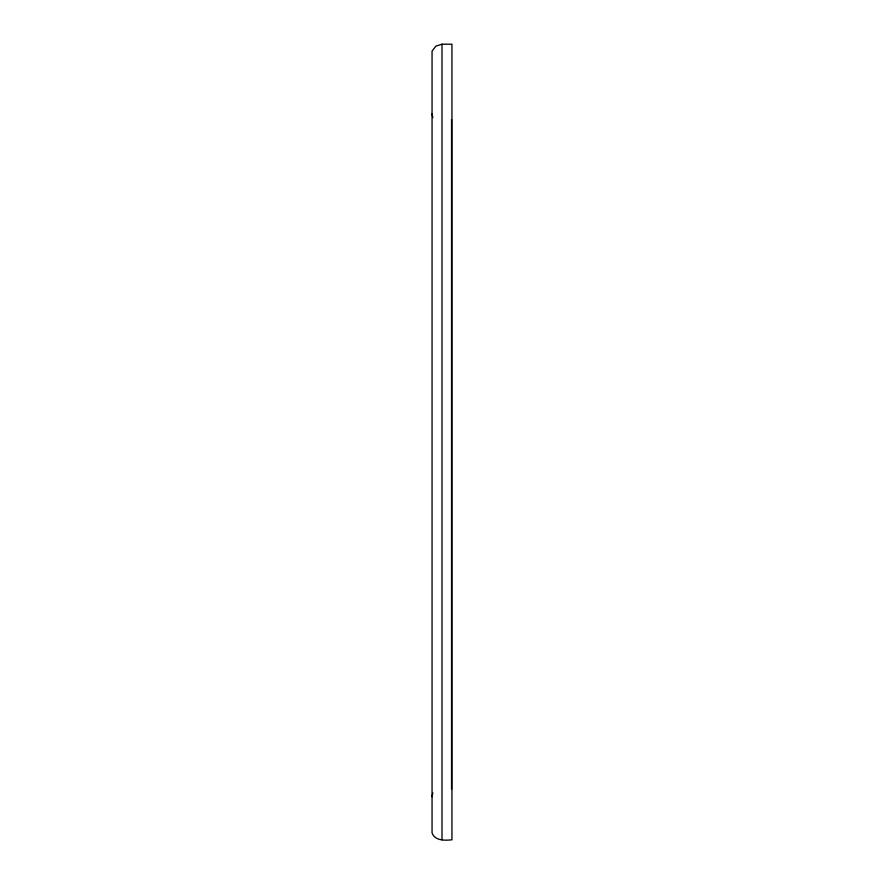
<?xml version="1.0" encoding="UTF-8"?>
<svg xmlns="http://www.w3.org/2000/svg" width="884" height="884" viewBox="0 0 884 884"><rect width="100%" height="100%" fill="white"/><g stroke="black" fill="none" stroke-linecap="round" stroke-linejoin="round"><path stroke-width="1.33" d="M432.055 796.705L432.817 792.904M442 44.2L435.945 46.101L432.055 51.106L432.055 832.894C434.829 840.971 445.193 840.518 451.945 839.8L451.945 44.2L442 44.2L442 839.8M432.817 117.616L432.055 113.815M451.547 119.561L451.547 789.191"/></g></svg>
